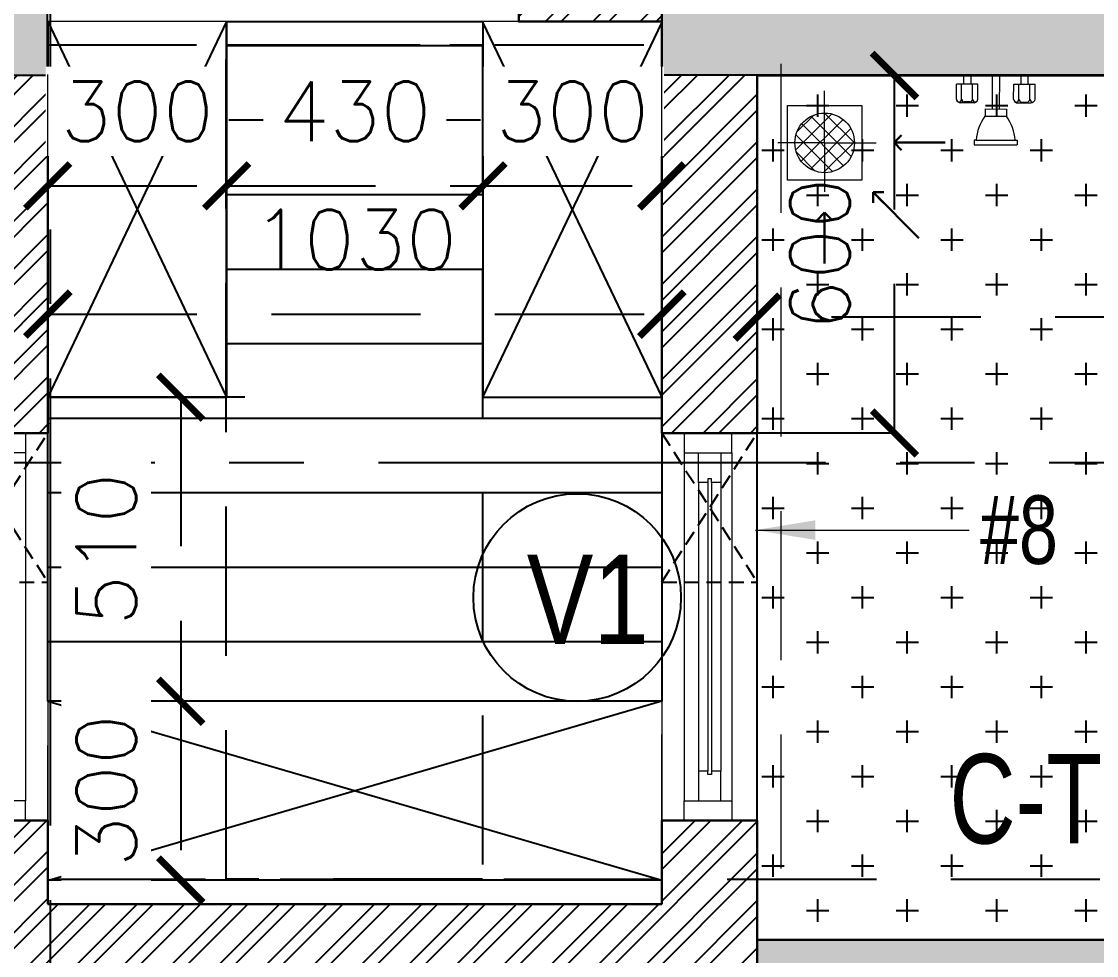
# Model space of a CAD drawing. Header units: millimetres. Extents: x 1167879 to 1231451, y -5731814 to -5645217.
# Drawn here: x 1199208 to 1201011, y -5723401 to -5721835 of the extents above; entities that cross this region are included whole.
import ezdxf
from ezdxf.enums import TextEntityAlignment as Align

# ---------------------------------------------------------------- set-up
doc = ezdxf.new("R2010")
doc.units = ezdxf.units.MM
doc.header["$LTSCALE"] = 1000
doc.header["$MEASUREMENT"] = 0
for name, pattern in [('2BHK-A - FRONT$0$AUDIT_D_120904163729-0', [0]), ('2BHK-A - FRONT$0$HIDDEN', [0.375, 0.25, -0.125]), ('AUDIT_D_120904163729-0', [0]), ('T8(T9 IS SIMILAR) - DIMENSION & TEXTING$0$HIDDEN', [0.375, 0.25, -0.125]), ('T8(T9 IS SIMILAR)$0$$0$HIDDEN', [0.375, 0.25, -0.125]), ('T8(T9 IS SIMILAR)$0$HIDDEN', [0.375, 0.25, -0.125]), ('T8_REFUGE COLUMNS$0$CENTER2', [1.125, 0.75, -0.125, 0.125, -0.125])]:
    doc.linetypes.add(name, pattern=pattern)
doc.layers.get('0').update_dxf_attribs({"linetype": 'AUDIT_D_120904163729-0'})
for name, color, linetype, lineweight in [('2BHK-A - FRONT$0$$0$a-TOI-fixtures', 251, 'Continuous', 0), ('2BHK-A - FRONT$0$$0$A-WALL- 160', 6, 'Continuous', 30), ('2BHK-A - FRONT$0$$0$Ele', 8, 'Continuous', 15), ('2BHK-A - FRONT$0$a-TOI-fixtures', 251, 'Continuous', 0), ('2BHK-A - FRONT$0$A-WALL- 160', 6, 'Continuous', 30), ('2BHK-A - FRONT$0$Ventilator', 5, 'Continuous', 0), ('T8(T9 IS SIMILAR) - DIMENSION & TEXTING$0$a-Text', 4, 'Continuous', 0), ('T8(T9 IS SIMILAR) - DIMENSION & TEXTING$0$R0-18-10-2014-T1-1st Podium Floor Plan$0$Text', 2, 'Continuous', 0), ('T8(T9 IS SIMILAR)$0$D&W', 8, 'Continuous', 25), ('T8(T9 IS SIMILAR)$0$SCPL BEAM', 191, 'T8(T9 IS SIMILAR)$0$$0$HIDDEN', 13)]:
    doc.layers.add(name, color=color, linetype=linetype, lineweight=lineweight)
for name, color, linetype in [('2BHK-A - FRONT$0$A-HATCH -160', 251, '2BHK-A - FRONT$0$AUDIT_D_120904163729-0'), ('2BHK-A - FRONT$0$A-TOI SUNK 50MM', 8, 'Continuous'), ('2BHK-A - FRONT$0$CUT-OUT', 49, 'Continuous'), ('2BHK-A - FRONT$0$ELE 1', 1, 'Continuous'), ('T8(T9 IS SIMILAR) - DIMENSION & TEXTING$0$A-DIMENSIONS', 2, 'T8(T9 IS SIMILAR) - DIMENSION & TEXTING$0$HIDDEN'), ('T8(T9 IS SIMILAR) - DIMENSION & TEXTING$0$a-window-no', 125, 'Continuous'), ('T8(T9 IS SIMILAR)$0$$6$a-beam 2', 50, 'Continuous'), ('T8(T9 IS SIMILAR)$0$S-BEAM', 20, 'T8(T9 IS SIMILAR)$0$$0$HIDDEN'), ('T8_REFUGE COLUMNS$0$A-CENTERLINE', 193, 'T8_REFUGE COLUMNS$0$CENTER2'), ('T8_REFUGE COLUMNS$0$A-RCC COLS', 3, 'Continuous'), ('T8_TYPICAL COLUMNS$0$A-RCC COLS', 3, 'Continuous')]:
    doc.layers.add(name, color=color, linetype=linetype)
doc.layers.add('T8_REFUGE COLUMNS$0$COL-HATCH', color=7, linetype='Continuous', lineweight=25, true_color=0xa3a3a3)
doc.layers.add('T8_TYPICAL COLUMNS$0$$0$COL-HATCH', color=7, linetype='Continuous', lineweight=25, true_color=0xa3a3a3)
doc.styles.add('2BHK-A - FRONT$0$Romans 1', font='romans.shx', dxfattribs={"height": 100})
doc.styles.add('T8(T9 IS SIMILAR) - DIMENSION & TEXTING$0$ARIAL ARROW', font='swisscl.ttf')
doc.styles.add('T8(T9 IS SIMILAR) - DIMENSION & TEXTING$0$LODHA STANDERD', font='sanss___.ttf')
doc.styles.add('T8(T9 IS SIMILAR) - DIMENSION & TEXTING$0$Romans 1', font='romans.shx', dxfattribs={"height": 100})
doc.styles.add('T8(T9 IS SIMILAR) - DIMENSION & TEXTING$0$Tahoma', font='tahoma.ttf')
doc.dimstyles.new('2BHK-A - FRONT$0$ALPINE S', dxfattribs={"dimscale": 0, "dimtxt": 100, "dimasz": 75, "dimexe": 0, "dimexo": 0, "dimgap": 75, "dimtad": 1, "dimdec": 0, "dimzin": 0, "dimdsep": 46, "dimtxsty": '2BHK-A - FRONT$0$Romans 1', "dimblk": '2BHK-A - FRONT$0$_ArchTick', "dimcen": 0.09, "dimclrd": 256, "dimclre": 256, "dimclrt": 7, "dimadec": 0, "dimazin": 0, "dimtfac": 1, "dimtdec": 0, "dimtofl": 0, "dimtmove": 1, "dimatfit": 0, "dimldrblk": '2BHK-A - FRONT$0$_Open90', "dimfxl": 1, "dimtolj": 1, "dimtzin": 0, "dimarcsym": 0})
doc.dimstyles.new('T8(T9 IS SIMILAR) - DIMENSION & TEXTING$0$ALPINE S', dxfattribs={"dimscale": 0, "dimtxt": 100, "dimasz": 75, "dimexe": 0, "dimexo": 0, "dimgap": 75, "dimtad": 1, "dimdec": 0, "dimzin": 0, "dimdsep": 46, "dimtxsty": 'T8(T9 IS SIMILAR) - DIMENSION & TEXTING$0$Romans 1', "dimblk": 'T8(T9 IS SIMILAR) - DIMENSION & TEXTING$0$_ArchTick', "dimcen": 0.09, "dimclrd": 256, "dimclre": 256, "dimclrt": 7, "dimadec": 0, "dimazin": 0, "dimtfac": 1, "dimtdec": 0, "dimtofl": 0, "dimtmove": 1, "dimatfit": 0, "dimldrblk": 'T8(T9 IS SIMILAR) - DIMENSION & TEXTING$0$_Open90', "dimfxl": 1, "dimtolj": 1, "dimtzin": 0, "dimarcsym": 0})
doc.dimstyles.new('T8(T9 IS SIMILAR) - DIMENSION & TEXTING$0$SAMATA STD', dxfattribs={"dimtxt": 100, "dimasz": 50, "dimexe": 50, "dimexo": 50, "dimgap": 10, "dimtad": 0, "dimdec": 0, "dimrnd": 5, "dimzin": 0, "dimdsep": 46, "dimtxsty": 'T8(T9 IS SIMILAR) - DIMENSION & TEXTING$0$Tahoma', "dimblk": 'T8(T9 IS SIMILAR) - DIMENSION & TEXTING$0$_Origin2', "dimcen": -50, "dimdle": 50, "dimclrd": 7, "dimclre": 7, "dimclrt": 7, "dimadec": 0, "dimazin": 0, "dimtfac": 1, "dimtdec": 0, "dimtmove": 1, "dimatfit": 3, "dimfxl": 150, "dimtfill": 1, "dimtolj": 1, "dimtzin": 0, "dimlwd": -1, "dimlwe": -1, "dimarcsym": 0})

# ---------------------------------------------------------------- blocks, each defined once
blk = doc.blocks.new('T8(T9 IS SIMILAR) - DIMENSION & TEXTING$0$WINDOW TAG')
at = {"layer": 'T8(T9 IS SIMILAR) - DIMENSION & TEXTING$0$a-window-no'}
blk.add_circle((0, 0), 174.1, dxfattribs=at)
at = {"layer": 'T8(T9 IS SIMILAR) - DIMENSION & TEXTING$0$a-window-no', "style": 'T8(T9 IS SIMILAR) - DIMENSION & TEXTING$0$LODHA STANDERD'}
blk.add_attdef('WINDOW', text='', height=150, dxfattribs=at).set_placement((11.3, 2.8), align=Align.MIDDLE_CENTER)
blk = doc.blocks.new('T8(T9 IS SIMILAR) - DIMENSION & TEXTING$0$_ArchTick')
at = {"color": 0, "linetype": 'ByBlock', "const_width": 0.15}
blk.add_lwpolyline([(-0.5, -0.5), (0.5, 0.5)], dxfattribs=at)
blk = doc.blocks.new('*D542')
at = {"layer": 'T8(T9 IS SIMILAR) - DIMENSION & TEXTING$0$A-DIMENSIONS', "linetype": 'T8(T9 IS SIMILAR) - DIMENSION & TEXTING$0$HIDDEN', "lineweight": -2, "transparency": 16777216}
for p, q in [((1199252.4, -5722195.7), (1199252.4, -5722325.6)), ((1200282.2, -5722195.7), (1200282.2, -5722325.6))]:
    blk.add_line(p, q, dxfattribs=at)
at = {"layer": 'T8(T9 IS SIMILAR) - DIMENSION & TEXTING$0$A-DIMENSIONS', "lineweight": -2, "transparency": 16777216}
blk.add_line((1199252.4, -5722325.6), (1200282.2, -5722325.6), dxfattribs=at)
at = {"layer": 'T8(T9 IS SIMILAR) - DIMENSION & TEXTING$0$A-DIMENSIONS', "linetype": 'ByBlock', "lineweight": -2, "transparency": 16777216, "xscale": 75, "yscale": 75, "zscale": 75, "rotation": 180}
blk.add_blockref('T8(T9 IS SIMILAR) - DIMENSION & TEXTING$0$_ArchTick', (1199252.4, -5722325.6), dxfattribs=at)
at = {"layer": 'T8(T9 IS SIMILAR) - DIMENSION & TEXTING$0$A-DIMENSIONS', "linetype": 'ByBlock', "lineweight": -2, "transparency": 16777216, "xscale": 75, "yscale": 75, "zscale": 75}
blk.add_blockref('T8(T9 IS SIMILAR) - DIMENSION & TEXTING$0$_ArchTick', (1200282.2, -5722325.6), dxfattribs=at)
at = {"layer": 'T8(T9 IS SIMILAR) - DIMENSION & TEXTING$0$A-DIMENSIONS', "color": 7, "linetype": 'ByBlock', "transparency": 16777216, "insert": (1199767.3, -5722200.6), "char_height": 100, "attachment_point": 5, "style": 'T8(T9 IS SIMILAR) - DIMENSION & TEXTING$0$Romans 1'}
blk.add_mtext('\\A1;1030', dxfattribs=at)
blk = doc.blocks.new('T8(T9 IS SIMILAR) - DIMENSION & TEXTING$0$_Open90')
at = {"color": 0, "linetype": 'ByBlock', "lineweight": -2}
for p, q in [((-0.5, 0.5), (0, 0)), ((0, 0), (-1, 0)), ((0, 0), (-0.5, -0.5))]:
    blk.add_line(p, q, dxfattribs=at)
blk = doc.blocks.new('*D437')
at = {"layer": 'T8(T9 IS SIMILAR) - DIMENSION & TEXTING$0$A-DIMENSIONS', "linetype": 'T8(T9 IS SIMILAR) - DIMENSION & TEXTING$0$HIDDEN', "lineweight": -2, "transparency": 16777216}
for p, q in [((1200442.3, -5721924.4), (1200442.3, -5722330.4)), ((1202692, -5721924.4), (1202692, -5722330.4))]:
    blk.add_line(p, q, dxfattribs=at)
at = {"layer": 'T8(T9 IS SIMILAR) - DIMENSION & TEXTING$0$A-DIMENSIONS', "lineweight": -2, "transparency": 16777216}
blk.add_line((1202692, -5722330.4), (1200442.3, -5722330.4), dxfattribs=at)
at = {"layer": 'T8(T9 IS SIMILAR) - DIMENSION & TEXTING$0$A-DIMENSIONS', "linetype": 'ByBlock', "lineweight": -2, "transparency": 16777216, "xscale": 75, "yscale": 75, "zscale": 75, "rotation": 180}
blk.add_blockref('T8(T9 IS SIMILAR) - DIMENSION & TEXTING$0$_ArchTick', (1200442.3, -5722330.4), dxfattribs=at)
at = {"layer": 'T8(T9 IS SIMILAR) - DIMENSION & TEXTING$0$A-DIMENSIONS', "linetype": 'ByBlock', "lineweight": -2, "transparency": 16777216, "xscale": 75, "yscale": 75, "zscale": 75}
blk.add_blockref('T8(T9 IS SIMILAR) - DIMENSION & TEXTING$0$_ArchTick', (1202692, -5722330.4), dxfattribs=at)
at = {"layer": 'T8(T9 IS SIMILAR) - DIMENSION & TEXTING$0$A-DIMENSIONS', "color": 7, "linetype": 'ByBlock', "transparency": 16777216, "insert": (1201567.1, -5722205.4), "char_height": 100, "attachment_point": 5, "style": 'T8(T9 IS SIMILAR) - DIMENSION & TEXTING$0$Romans 1'}
blk.add_mtext('\\A1;2250', dxfattribs=at)
blk = doc.blocks.new('*D228')
at = {"layer": 'T8(T9 IS SIMILAR) - DIMENSION & TEXTING$0$A-DIMENSIONS', "linetype": 'T8(T9 IS SIMILAR) - DIMENSION & TEXTING$0$HIDDEN', "lineweight": -2, "transparency": 16777216}
for p, q in [((1199583.1, -5722974.9), (1199475.4, -5722974.9)), ((1199583.1, -5723274.9), (1199475.4, -5723274.9))]:
    blk.add_line(p, q, dxfattribs=at)
at = {"layer": 'T8(T9 IS SIMILAR) - DIMENSION & TEXTING$0$A-DIMENSIONS', "lineweight": -2, "transparency": 16777216}
blk.add_line((1199475.4, -5722974.9), (1199475.4, -5723274.9), dxfattribs=at)
at = {"layer": 'T8(T9 IS SIMILAR) - DIMENSION & TEXTING$0$A-DIMENSIONS', "color": 7, "linetype": 'ByBlock', "transparency": 16777216, "insert": (1199350.4, -5723124.9), "char_height": 100, "attachment_point": 5, "rotation": 90, "style": 'T8(T9 IS SIMILAR) - DIMENSION & TEXTING$0$Romans 1', "bg_fill": 3, "box_fill_scale": 1.25, "bg_fill_color": 256, "bg_fill_true_color": 13158600, "bg_fill_transparency": 0}
blk.add_mtext('\\A1;300', dxfattribs=at)
at = {"layer": 'T8(T9 IS SIMILAR) - DIMENSION & TEXTING$0$A-DIMENSIONS', "linetype": 'ByBlock', "lineweight": -2, "transparency": 16777216, "xscale": 75, "yscale": 75, "zscale": 75}
for p, rotation in [((1199475.4, -5722974.9), 90), ((1199475.4, -5723274.9), 270)]:
    blk.add_blockref('T8(T9 IS SIMILAR) - DIMENSION & TEXTING$0$_ArchTick', p, dxfattribs=dict(at, rotation=rotation))
blk = doc.blocks.new('*D229')
at = {"layer": 'T8(T9 IS SIMILAR) - DIMENSION & TEXTING$0$A-DIMENSIONS', "linetype": 'T8(T9 IS SIMILAR) - DIMENSION & TEXTING$0$HIDDEN', "lineweight": -2, "transparency": 16777216}
for p, q in [((1199252.3, -5721834.8), (1199252.3, -5722110.4)), ((1199552.3, -5721834.8), (1199552.3, -5722110.4))]:
    blk.add_line(p, q, dxfattribs=at)
at = {"layer": 'T8(T9 IS SIMILAR) - DIMENSION & TEXTING$0$A-DIMENSIONS', "lineweight": -2, "transparency": 16777216}
blk.add_line((1199252.3, -5722110.4), (1199552.3, -5722110.4), dxfattribs=at)
at = {"layer": 'T8(T9 IS SIMILAR) - DIMENSION & TEXTING$0$A-DIMENSIONS', "color": 7, "linetype": 'ByBlock', "transparency": 16777216, "insert": (1199402.3, -5721985.4), "char_height": 100, "attachment_point": 5, "style": 'T8(T9 IS SIMILAR) - DIMENSION & TEXTING$0$Romans 1', "bg_fill": 3, "box_fill_scale": 1.25, "bg_fill_color": 256, "bg_fill_true_color": 13158600, "bg_fill_transparency": 0}
blk.add_mtext('\\A1;300', dxfattribs=at)
at = {"layer": 'T8(T9 IS SIMILAR) - DIMENSION & TEXTING$0$A-DIMENSIONS', "linetype": 'ByBlock', "lineweight": -2, "transparency": 16777216, "xscale": 75, "yscale": 75, "zscale": 75, "rotation": 180}
blk.add_blockref('T8(T9 IS SIMILAR) - DIMENSION & TEXTING$0$_ArchTick', (1199252.3, -5722110.4), dxfattribs=at)
at = {"layer": 'T8(T9 IS SIMILAR) - DIMENSION & TEXTING$0$A-DIMENSIONS', "linetype": 'ByBlock', "lineweight": -2, "transparency": 16777216, "xscale": 75, "yscale": 75, "zscale": 75}
blk.add_blockref('T8(T9 IS SIMILAR) - DIMENSION & TEXTING$0$_ArchTick', (1199552.3, -5722110.4), dxfattribs=at)
blk = doc.blocks.new('*D230')
at = {"layer": 'T8(T9 IS SIMILAR) - DIMENSION & TEXTING$0$A-DIMENSIONS', "linetype": 'T8(T9 IS SIMILAR) - DIMENSION & TEXTING$0$HIDDEN', "lineweight": -2, "transparency": 16777216}
for p, q in [((1199552.3, -5721834.8), (1199552.3, -5722110.4)), ((1199982.2, -5721836.9), (1199982.2, -5722110.4))]:
    blk.add_line(p, q, dxfattribs=at)
at = {"layer": 'T8(T9 IS SIMILAR) - DIMENSION & TEXTING$0$A-DIMENSIONS', "lineweight": -2, "transparency": 16777216}
blk.add_line((1199552.3, -5722110.4), (1199982.2, -5722110.4), dxfattribs=at)
at = {"layer": 'T8(T9 IS SIMILAR) - DIMENSION & TEXTING$0$A-DIMENSIONS', "linetype": 'ByBlock', "lineweight": -2, "transparency": 16777216, "xscale": 75, "yscale": 75, "zscale": 75, "rotation": 180}
blk.add_blockref('T8(T9 IS SIMILAR) - DIMENSION & TEXTING$0$_ArchTick', (1199552.3, -5722110.4), dxfattribs=at)
at = {"layer": 'T8(T9 IS SIMILAR) - DIMENSION & TEXTING$0$A-DIMENSIONS', "linetype": 'ByBlock', "lineweight": -2, "transparency": 16777216, "xscale": 75, "yscale": 75, "zscale": 75}
blk.add_blockref('T8(T9 IS SIMILAR) - DIMENSION & TEXTING$0$_ArchTick', (1199982.2, -5722110.4), dxfattribs=at)
at = {"layer": 'T8(T9 IS SIMILAR) - DIMENSION & TEXTING$0$A-DIMENSIONS', "color": 7, "linetype": 'ByBlock', "transparency": 16777216, "insert": (1199767.3, -5721985.4), "char_height": 100, "attachment_point": 5, "style": 'T8(T9 IS SIMILAR) - DIMENSION & TEXTING$0$Romans 1', "bg_fill": 3, "box_fill_scale": 1.25, "bg_fill_color": 256, "bg_fill_true_color": 13158600, "bg_fill_transparency": 0}
blk.add_mtext('\\A1;430', dxfattribs=at)
blk = doc.blocks.new('*D231')
at = {"layer": 'T8(T9 IS SIMILAR) - DIMENSION & TEXTING$0$A-DIMENSIONS', "linetype": 'T8(T9 IS SIMILAR) - DIMENSION & TEXTING$0$HIDDEN', "lineweight": -2, "transparency": 16777216}
for p, q in [((1199982.2, -5721836.9), (1199982.2, -5722110.4)), ((1200282.1, -5721836.9), (1200282.1, -5722110.4))]:
    blk.add_line(p, q, dxfattribs=at)
at = {"layer": 'T8(T9 IS SIMILAR) - DIMENSION & TEXTING$0$A-DIMENSIONS', "lineweight": -2, "transparency": 16777216}
blk.add_line((1199982.2, -5722110.4), (1200282.1, -5722110.4), dxfattribs=at)
at = {"layer": 'T8(T9 IS SIMILAR) - DIMENSION & TEXTING$0$A-DIMENSIONS', "color": 7, "linetype": 'ByBlock', "transparency": 16777216, "insert": (1200132.2, -5721985.4), "char_height": 100, "attachment_point": 5, "style": 'T8(T9 IS SIMILAR) - DIMENSION & TEXTING$0$Romans 1', "bg_fill": 3, "box_fill_scale": 1.25, "bg_fill_color": 256, "bg_fill_true_color": 13158600, "bg_fill_transparency": 0}
blk.add_mtext('\\A1;300', dxfattribs=at)
at = {"layer": 'T8(T9 IS SIMILAR) - DIMENSION & TEXTING$0$A-DIMENSIONS', "linetype": 'ByBlock', "lineweight": -2, "transparency": 16777216, "xscale": 75, "yscale": 75, "zscale": 75, "rotation": 180}
blk.add_blockref('T8(T9 IS SIMILAR) - DIMENSION & TEXTING$0$_ArchTick', (1199982.2, -5722110.4), dxfattribs=at)
at = {"layer": 'T8(T9 IS SIMILAR) - DIMENSION & TEXTING$0$A-DIMENSIONS', "linetype": 'ByBlock', "lineweight": -2, "transparency": 16777216, "xscale": 75, "yscale": 75, "zscale": 75}
blk.add_blockref('T8(T9 IS SIMILAR) - DIMENSION & TEXTING$0$_ArchTick', (1200282.1, -5722110.4), dxfattribs=at)
blk = doc.blocks.new('*D269')
at = {"layer": 'T8(T9 IS SIMILAR) - DIMENSION & TEXTING$0$A-DIMENSIONS', "linetype": 'T8(T9 IS SIMILAR) - DIMENSION & TEXTING$0$HIDDEN', "lineweight": -2, "transparency": 16777216}
for p, q in [((1199583.1, -5722464.9), (1199475.4, -5722464.9)), ((1199583.1, -5722974.9), (1199475.4, -5722974.9))]:
    blk.add_line(p, q, dxfattribs=at)
at = {"layer": 'T8(T9 IS SIMILAR) - DIMENSION & TEXTING$0$A-DIMENSIONS', "lineweight": -2, "transparency": 16777216}
blk.add_line((1199475.4, -5722464.9), (1199475.4, -5722974.9), dxfattribs=at)
at = {"layer": 'T8(T9 IS SIMILAR) - DIMENSION & TEXTING$0$A-DIMENSIONS', "linetype": 'ByBlock', "lineweight": -2, "transparency": 16777216, "xscale": 75, "yscale": 75, "zscale": 75}
for p, rotation in [((1199475.4, -5722464.9), 90), ((1199475.4, -5722974.9), 270)]:
    blk.add_blockref('T8(T9 IS SIMILAR) - DIMENSION & TEXTING$0$_ArchTick', p, dxfattribs=dict(at, rotation=rotation))
at = {"layer": 'T8(T9 IS SIMILAR) - DIMENSION & TEXTING$0$A-DIMENSIONS', "color": 7, "linetype": 'ByBlock', "transparency": 16777216, "insert": (1199350.4, -5722719.9), "char_height": 100, "attachment_point": 5, "rotation": 90, "style": 'T8(T9 IS SIMILAR) - DIMENSION & TEXTING$0$Romans 1', "bg_fill": 3, "box_fill_scale": 1.25, "bg_fill_color": 256, "bg_fill_true_color": 13158600, "bg_fill_transparency": 0}
blk.add_mtext('\\A1;510', dxfattribs=at)
blk = doc.blocks.new('T8(T9 IS SIMILAR) - DIMENSION & TEXTING$0$_Origin2')
at = {"color": 0, "linetype": 'ByBlock', "lineweight": -2}
blk.add_line((-0.5, 0), (-1, 0), dxfattribs=at)
for radius in [0.5, 0.25]:
    blk.add_circle((0, 0), radius, dxfattribs=at)
blk = doc.blocks.new('*D202')
at = {"layer": 'T8(T9 IS SIMILAR) - DIMENSION & TEXTING$0$A-DIMENSIONS', "linetype": 'T8(T9 IS SIMILAR) - DIMENSION & TEXTING$0$HIDDEN', "lineweight": -2, "transparency": 16777216}
for p, q in [((1200442.3, -5721925.4), (1200672.4, -5721925.4)), ((1200442.2, -5722524.9), (1200672.4, -5722524.9))]:
    blk.add_line(p, q, dxfattribs=at)
at = {"layer": 'T8(T9 IS SIMILAR) - DIMENSION & TEXTING$0$A-DIMENSIONS', "lineweight": -2, "transparency": 16777216}
blk.add_line((1200672.4, -5722524.9), (1200672.4, -5721925.4), dxfattribs=at)
at = {"layer": 'T8(T9 IS SIMILAR) - DIMENSION & TEXTING$0$A-DIMENSIONS', "linetype": 'ByBlock', "lineweight": -2, "transparency": 16777216, "xscale": 75, "yscale": 75, "zscale": 75}
for p, rotation in [((1200672.4, -5721925.4), 90), ((1200672.4, -5722524.9), 270)]:
    blk.add_blockref('T8(T9 IS SIMILAR) - DIMENSION & TEXTING$0$_ArchTick', p, dxfattribs=dict(at, rotation=rotation))
at = {"layer": 'T8(T9 IS SIMILAR) - DIMENSION & TEXTING$0$A-DIMENSIONS', "color": 7, "linetype": 'ByBlock', "transparency": 16777216, "insert": (1200547.4, -5722225.2), "char_height": 100, "attachment_point": 5, "rotation": 90, "style": 'T8(T9 IS SIMILAR) - DIMENSION & TEXTING$0$Romans 1'}
blk.add_mtext('\\A1;600', dxfattribs=at)
blk = doc.blocks.new('T8_REFUGE COLUMNS')
at = {"layer": 'T8_REFUGE COLUMNS$0$COL-HATCH', "linetype": 'ByBlock'}
h = blk.add_hatch(color=256, dxfattribs=at)
h.dxf.hatch_style = 1
h.paths.add_polyline_path([(1196642.1, -5721924.9), (1199252.1, -5721924.9), (1199252.1, -5721674.9), (1196642.1, -5721674.9)])
h = blk.add_hatch(color=256, dxfattribs=at)
h.dxf.hatch_style = 1
h.paths.add_polyline_path([(1200282.1, -5721674.9), (1201792.1, -5721674.9), (1201792.1, -5721924.9), (1200282.1, -5721924.9)])
at = {"layer": 'T8_REFUGE COLUMNS$0$A-CENTERLINE'}
for p, q in [((1199257.1, -5728808.5), (1199257.1, -5698299.6)), ((1217431.8, -5722574.9), (1182156.9, -5722574.9))]:
    blk.add_line(p, q, dxfattribs=at)
at = {"layer": 'T8_REFUGE COLUMNS$0$A-RCC COLS', "linetype": 'ByBlock'}
for points in [[(1196642.1, -5721924.9), (1199252.1, -5721924.9), (1199252.1, -5721674.9), (1196642.1, -5721674.9)], [(1200282.1, -5721674.9), (1201792.1, -5721674.9), (1201792.1, -5721924.9), (1200282.1, -5721924.9)]]:
    blk.add_lwpolyline(points, close=True, dxfattribs=at)
blk = doc.blocks.new('T8_TYPICAL COLUMNS')
at = {"layer": 'T8_TYPICAL COLUMNS$0$$0$COL-HATCH', "linetype": 'ByBlock'}
h = blk.add_hatch(color=256, dxfattribs=at)
h.dxf.hatch_style = 1
h.paths.add_polyline_path([(1200282.2, -5721924), (1202692.3, -5721924), (1202692.3, -5721674), (1200282.2, -5721674)])
h.paths.add_polyline_path([(1209852.3, -5721674), (1212262.3, -5721674), (1212262.3, -5721924), (1209852.3, -5721924)])
at = {"layer": 'T8_TYPICAL COLUMNS$0$A-RCC COLS', "linetype": 'ByBlock'}
blk.add_lwpolyline([(1200282.2, -5721924), (1202692.3, -5721924), (1202692.3, -5721674), (1200282.2, -5721674)], close=True, dxfattribs=at)
blk.add_blockref('T8_REFUGE COLUMNS', (0, 0), dxfattribs=at)
blk = doc.blocks.new('2BHK-A - FRONT$0$$0$SH-flat-2')
at = {"layer": '2BHK-A - FRONT$0$$0$a-TOI-fixtures'}
for p, q in [((14.6, 30), (14.7, 66)), ((39.8, 57.2), (14.6, 57.2)), ((39.9, 65.9), (14.7, 66)), ((45.9, 36.2), (45.9, 59)), ((0.1, 54), (14.6, 54)), ((0.1, 42), (14.6, 42)), ((39.7, 38.7), (14.5, 38.7)), ((44.6, 43), (44.6, 52.2)), ((39.8, 29.9), (14.6, 30)), ((43.4, 31.6), (44.7, 33.1)), ((108.4, -32.8), (108.5, 32.4)), ((108.5, 35.8), (116.3, 35.8)), ((108.5, 32.4), (108.5, 35.8)), ((116.2, -36.2), (116.3, 35.8)), ((0, -6), (0, 6)), ((0, 6), (56.3, 5.9)), ((56.2, -18.1), (56.3, 17.9)), ((56.3, 17.9), (68.3, 17.9)), ((68.2, -18.1), (68.3, 17.9)), ((0, -6), (56.3, -6.1)), ((14.5, -30), (14.4, -66)), ((39.7, -30.1), (14.5, -30)), ((43.3, -31.7), (44.6, -33.3)), ((56.2, -18.1), (68.2, -18.1)), ((108.4, -32.8), (108.4, -36.2)), ((-0.1, -42), (14.4, -42)), ((-0.1, -54), (14.4, -54)), ((39.6, -38.8), (14.4, -38.8)), ((44.4, -43.2), (44.4, -52.4)), ((45.7, -36.4), (45.7, -59.2)), ((108.4, -36.2), (116.2, -36.2)), ((39.5, -57.3), (14.3, -57.3)), ((39.6, -66.1), (14.4, -66))]:
    blk.add_line(p, q, dxfattribs=at)
for centre, radius, start, end in [((39.8, 62), 4.8, 269.8776, 359.8776), ((39.8, 52.2), 4.8, 359.8776, 89.8776), ((39.9, 61.1), 4.8, 359.8776, 89.8776), ((41.1, 59), 4.8, 359.8776, 46.4449), ((39.8, 43.5), 4.8, 269.8776, 359.8776), ((39.7, 33.9), 4.8, 359.8776, 89.8776), ((41.1, 36.2), 4.8, 319.2258, 359.8776), ((39.8, 34.7), 4.8, 269.8776, 359.8776), ((114.8, -47.9), 80.5, 94.4595, 125.2375), ((39.6, -34), 4.8, 269.8776, 359.8776), ((39.7, -34.9), 4.8, 359.8776, 89.8776), ((40.9, -36.4), 4.8, 359.8776, 40.5294), ((115, 47.4), 80.5, 234.5177, 265.2957), ((39.5, -52.4), 4.8, 269.8776, 359.8776), ((39.6, -43.6), 4.8, 359.8776, 89.8776), ((39.5, -62.1), 4.8, 359.8776, 89.8776), ((39.6, -61.3), 4.8, 269.8776, 359.8776), ((40.9, -59.2), 4.8, 313.3103, 359.8776)]:
    blk.add_arc(centre, radius, start, end, dxfattribs=at)
blk = doc.blocks.new('2BHK-A - FRONT$0$V1')
at = {"layer": '2BHK-A - FRONT$0$Ventilator'}
for p, q in [((1139453.9, -5700057.1), (1140103.9, -5700057.1)), ((1139453.9, -5700217.1), (1140103.9, -5700217.1))]:
    blk.add_line(p, q, dxfattribs=at)
at = {"layer": '2BHK-A - FRONT$0$Ventilator', "color": 8}
for p, q in [((1139486.9, -5700094.6), (1140070.9, -5700094.6)), ((1139536.9, -5700118.3), (1140020.9, -5700118.3)), ((1139536.9, -5700155.8), (1140020.9, -5700155.8)), ((1139486.9, -5700174.6), (1140070.9, -5700174.6))]:
    blk.add_line(p, q, dxfattribs=at)
at = {"layer": '2BHK-A - FRONT$0$Ventilator', "color": 5}
for p, q in [((1139536.9, -5700134.1), (1140020.9, -5700134.1)), ((1139536.9, -5700140.1), (1140020.9, -5700140.1))]:
    blk.add_line(p, q, dxfattribs=at)
at = {"layer": '2BHK-A - FRONT$0$Ventilator', "color": 4}
for points in [[(1139453.9, -5700094.6), (1139486.9, -5700094.6), (1139486.9, -5700174.6), (1139453.9, -5700174.6)], [(1140103.9, -5700094.6), (1140070.9, -5700094.6), (1140070.9, -5700174.6), (1140103.9, -5700174.6)], [(1139536.9, -5700134.1), (1139536.9, -5700118.3), (1139486.9, -5700118.3), (1139486.9, -5700155.8), (1139536.9, -5700155.8), (1139536.9, -5700140.1), (1139530.9, -5700140.1), (1139530.9, -5700134.1)], [(1140020.9, -5700134.1), (1140020.9, -5700118.3), (1140070.9, -5700118.3), (1140070.9, -5700155.8), (1140020.9, -5700155.8), (1140020.9, -5700140.1), (1140026.9, -5700140.1), (1140026.9, -5700134.1)]]:
    blk.add_lwpolyline(points, close=True, dxfattribs=at)
blk = doc.blocks.new('2BHK-A - FRONT$0$_ArchTick')
at = {"color": 0, "linetype": 'ByBlock', "const_width": 0.15}
blk.add_lwpolyline([(-0.5, -0.5), (0.5, 0.5)], dxfattribs=at)
blk = doc.blocks.new('2BHK-A - FRONT$0$_Open90')
at = {"color": 0, "linetype": 'ByBlock', "lineweight": -2}
for p, q in [((0, 0), (-1, 0)), ((-0.5, 0.5), (0, 0)), ((0, 0), (-0.5, -0.5))]:
    blk.add_line(p, q, dxfattribs=at)
blk = doc.blocks.new('T8(T9 IS SIMILAR) - DIMENSION & TEXTING')
at = {"layer": 'T8(T9 IS SIMILAR) - DIMENSION & TEXTING$0$a-window-no'}
ref = blk.add_blockref('T8(T9 IS SIMILAR) - DIMENSION & TEXTING$0$WINDOW TAG', (1200140.2, -5722801, 0), dxfattribs=dict(at, rotation=180))
ref.add_attrib('WINDOW', 'V1', dxfattribs={"height": 150, "style": 'T8(T9 IS SIMILAR) - DIMENSION & TEXTING$0$LODHA STANDERD', "width": 0.8}).set_placement((1200158.1, -5722803.8, 0), align=Align.MIDDLE_CENTER)
at = {"layer": 'T8(T9 IS SIMILAR) - DIMENSION & TEXTING$0$a-Text', "style": 'T8(T9 IS SIMILAR) - DIMENSION & TEXTING$0$ARIAL ARROW'}
blk.add_text('C-TOI.', height=150, dxfattribs=at).set_placement((1200764.6, -5723213.4))
at = {"layer": 'T8(T9 IS SIMILAR) - DIMENSION & TEXTING$0$R0-18-10-2014-T1-1st Podium Floor Plan$0$Text', "linetype": 'ByBlock', "style": 'T8(T9 IS SIMILAR) - DIMENSION & TEXTING$0$ARIAL ARROW'}
blk.add_text('#8', height=114.75, dxfattribs=at).set_placement((1200815.7, -5722744.5, 0))
at = {"layer": 'T8(T9 IS SIMILAR) - DIMENSION & TEXTING$0$A-DIMENSIONS', "linetype": 'ByBlock'}
for base, p1, p2, angle, override, picture, middle in [((1200672.3986, -5721925.3815), (1200442.2395, -5722524.9315), (1200442.2689, -5721925.3815), 90, {"dimscale": 1, "dimfxl": 5, "dimarcsym": 1}, '*D202', (1200547.3986, -5722225.1565)), ((1200442.3, -5722330.4), (1202692, -5721924.4), (1200442.3, -5721924.4), 180, {"dimscale": 1, "dimfxl": 5, "dimarcsym": 1}, '*D437', (1201567.1, -5722205.4)), ((1199475.4, -5722974.9), (1199583.1, -5722464.9), (1199583.1, -5722974.9), 90, {"dimscale": 1, "dimfxl": 5, "dimtfill": 1, "dimarcsym": 1}, '*D269', (1199350.4, -5722719.9))]:
    dim = blk.add_linear_dim(base=base, p1=p1, p2=p2, angle=angle, dimstyle='T8(T9 IS SIMILAR) - DIMENSION & TEXTING$0$ALPINE S', override=override, dxfattribs=at)
    dim.commit()
    dim.dimension.update_dxf_attribs({"geometry": picture, "text_midpoint": middle})
dim = blk.add_linear_dim(base=(1200282.2, -5722325.6), p1=(1199252.4, -5722195.7), p2=(1200282.2, -5722195.7), dimstyle='T8(T9 IS SIMILAR) - DIMENSION & TEXTING$0$ALPINE S', override={"dimscale": 1, "dimfxl": 5, "dimarcsym": 1}, dxfattribs=at)
dim.commit()
dim.dimension.update_dxf_attribs({"geometry": '*D542', "text_midpoint": (1199767.3, -5722200.6)})
at = {"layer": 'T8(T9 IS SIMILAR) - DIMENSION & TEXTING$0$R0-18-10-2014-T1-1st Podium Floor Plan$0$Text'}
blk.add_leader([(1200439.5, -5722687.8), (1200689.2, -5722687.9), (1200797.8, -5722687.8)], dimstyle='T8(T9 IS SIMILAR) - DIMENSION & TEXTING$0$SAMATA STD', override={"dimscale": 1, "dimasz": 100, "dimclrd": 2, "dimfxlon": 1, "dimarcsym": 1}, dxfattribs=at)
at = {"layer": 'T8(T9 IS SIMILAR) - DIMENSION & TEXTING$0$A-DIMENSIONS', "linetype": 'ByBlock'}
dim = blk.add_linear_dim(base=(1199552.3, -5722110.4), p1=(1199252.3, -5721834.8), p2=(1199552.3, -5721834.8), dimstyle='T8(T9 IS SIMILAR) - DIMENSION & TEXTING$0$ALPINE S', override={"dimscale": 1, "dimfxl": 5, "dimtfill": 1, "dimarcsym": 1}, dxfattribs=at)
dim.commit()
dim.dimension.update_dxf_attribs({"geometry": '*D229', "text_midpoint": (1199402.3, -5722110.4), "dimtype": 128})
dim = blk.add_linear_dim(base=(1199475.4, -5723274.9), p1=(1199583.1, -5722974.9), p2=(1199583.1, -5723274.9), angle=90, dimstyle='T8(T9 IS SIMILAR) - DIMENSION & TEXTING$0$ALPINE S', override={"dimscale": 1, "dimfxl": 5, "dimtfill": 1, "dimarcsym": 1}, dxfattribs=at)
dim.commit()
dim.dimension.update_dxf_attribs({"geometry": '*D228', "text_midpoint": (1199475.4, -5723124.9), "dimtype": 128})
dim = blk.add_linear_dim(base=(1199982.2, -5722110.4), p1=(1199552.3, -5721834.8), p2=(1199982.2, -5721836.9), dimstyle='T8(T9 IS SIMILAR) - DIMENSION & TEXTING$0$ALPINE S', override={"dimscale": 1, "dimfxl": 5, "dimtfill": 1, "dimarcsym": 1}, dxfattribs=at)
dim.commit()
dim.dimension.update_dxf_attribs({"geometry": '*D230', "text_midpoint": (1199767.3, -5721985.4)})
dim = blk.add_linear_dim(base=(1200282.1, -5722110.4), p1=(1199982.2, -5721836.9), p2=(1200282.1, -5721836.9), dimstyle='T8(T9 IS SIMILAR) - DIMENSION & TEXTING$0$ALPINE S', override={"dimscale": 1, "dimfxl": 5, "dimtfill": 1, "dimarcsym": 1}, dxfattribs=at)
dim.commit()
dim.dimension.update_dxf_attribs({"geometry": '*D231', "text_midpoint": (1200132.2, -5722110.4), "dimtype": 128})
blk = doc.blocks.new('2BHK-A - FRONT$0$A$C1DA736AB')
at = {"layer": '2BHK-A - FRONT$0$a-TOI-fixtures', "linetype": 'ByBlock'}
for points in [[(117, 0.4, 0), (202.3, 0.4, 0)], [(81.7, -82.8, 0), (158.2, -159.9, 0)], [(0.4, -117, 0), (0.4, -202.3, 0)]]:
    blk.add_leader(points, dimstyle='2BHK-A - FRONT$0$ALPINE S', override={"dimscale": 1, "dimasz": 25, "dimtad": 0, "dimfxl": 5, "dimtfill": 1, "dimarcsym": 1}, dxfattribs=at)
blk = doc.blocks.new('2BHK-A - FRONT$0$$0$Type-A-First Floor Plan-bottom-up$0$FLOOR TRAP-flat-6')
at = {"layer": '2BHK-A - FRONT$0$$0$a-TOI-fixtures'}
h = blk.add_hatch(dxfattribs=at)
h.set_pattern_fill('ACET-2D-_USER', color=256, scale=20, angle=45, style=0, double=1, pattern_type=0)
h.set_pattern_definition([(45, (-789896.981, 5385770.066), (-14.142135624, 14.142135624), []), (135, (-789896.981, 5385770.066), (-14.142135624, -14.142135624), [])])
edge = h.paths.add_edge_path()
edge.add_arc((150, 150), 50, 0, 360)
for q in [(150, 228.6), (67.6, 150), (237.4, 150), (150, 63.6)]:
    blk.add_line((150, 150), q, dxfattribs=at)
blk.add_lwpolyline([(87.5, 212.5), (212.5, 212.5), (212.5, 87.5), (87.5, 87.5)], close=True, dxfattribs=at)
blk.add_circle((150, 150), 50, dxfattribs=at)
at = {"layer": '2BHK-A - FRONT$0$A-WALL- 160', "linetype": 'ByBlock', "rotation": 270}
blk.add_blockref('2BHK-A - FRONT$0$A$C1DA736AB', (150, 150.4), dxfattribs=at)
blk = doc.blocks.new('2BHK-A - FRONT')
at = {"layer": '2BHK-A - FRONT$0$A-HATCH -160', "linetype": 'ByBlock'}
h = blk.add_hatch(dxfattribs=at)
h.set_pattern_fill('ZIGZAG', color=256, scale=250)
h.set_pattern_definition([(0, (0, 0), (31.25, 31.25), [31.25, -31.25]), (90, (31.25, 0), (-31.25, 31.25), [31.25, -31.25])])
h.paths.add_polyline_path([(1142149.5, -5723474.6), (1143849.6, -5723474.6), (1143849.6, -5723374.6), (1142149.5, -5723374.6)])
h.paths.add_polyline_path([(1144889.5, -5724474.6), (1144889.5, -5724574.6), (1147099.5, -5724574.6), (1147099.5, -5724474.6), (1145949.5, -5724474.2), (1145949.5, -5724374.2), (1145849.5, -5724374.2), (1145849.5, -5724474.6)])
h.paths.add_polyline_path([(1145949.5, -5723374.2), (1146849.2, -5723374.2), (1146849.2, -5723474.2), (1145949.5, -5723474.2)])
h.paths.add_polyline_path([(1147599.2, -5723474.2), (1148199.2, -5723474.2), (1148199.2, -5723374.2), (1147599.2, -5723374.2)])
h.paths.add_polyline_path([(1150399.5, -5721024.5), (1150499.5, -5721024.5), (1150499.5, -5721774.2), (1150399.5, -5721774.2)])
h.paths.add_polyline_path([(1150399.5, -5720124.5), (1150499.5, -5720124.5), (1150499.5, -5719224.6), (1150399.5, -5719224.6)])
h.paths.add_polyline_path([(1145549.4, -5721674.6), (1145649.4, -5721674.6), (1145649.4, -5721174.6), (1145649.4, -5721174.6), (1145649.4, -5721073.7), (1145549.4, -5721073.9)])
h.paths.add_polyline_path([(1148199.5, -5728684.2), (1148934.5, -5728684.2), (1148934.5, -5728584.2), (1148199.5, -5728584.2)])
h.paths.add_polyline_path([(1148449.5, -5721774.6), (1148849.5, -5721774.6), (1148849.5, -5721674.6), (1148449.5, -5721674.6)])
h.paths.add_polyline_path([(1150149.5, -5721674.6), (1150399.5, -5721674.6), (1150399.5, -5721774.6), (1150149.5, -5721774.6)])
h = blk.add_hatch(dxfattribs=at)
h.set_pattern_fill('ANSI32', color=256, scale=150)
h.set_pattern_definition([(45, (0, -0.55), (-39.77475644, 39.77475644), []), (45, (26.517, -0.55), (-39.77475644, 39.77475644), [])])
h.paths.add_polyline_path([(1145269.9, -5728524.2), (1145269.9, -5728684.2), (1144639.8, -5728684.2), (1144639.8, -5726829.5), (1144799.8, -5726829.5), (1144799.8, -5728524.2)])
h.paths.add_polyline_path([(1148934.5, -5727449.8), (1148934.5, -5727609.8), (1147999.5, -5727609.8), (1147999.5, -5727009.5), (1148159.5, -5727009.5), (1148159.5, -5727449.8)])
h.paths.add_polyline_path([(1147999.5, -5728684.2), (1147999.5, -5728524.2), (1147369.9, -5728524.2), (1147369.9, -5728684.2)])
edge = h.paths.add_edge_path()
edge.add_line((1151334.5, -5727449.8), (1151779.5, -5727449.8))
edge.add_line((1151779.5, -5727449.8), (1151779.5, -5727609.8))
edge.add_line((1151704.5, -5727609.8), (1151334.5, -5727609.8))
edge.add_line((1151334.5, -5727609.8), (1151334.5, -5727449.8))
h.paths.add_polyline_path([(1146264.5, -5719573.8), (1146424.5, -5719573.8), (1146424.5, -5719224.6), (1146264.5, -5719224.6)])
h.paths.add_polyline_path([(1145549.4, -5721834.4), (1145788.9, -5721834.4), (1145790, -5721674.6), (1145549.4, -5721674.6)])
h.paths.add_polyline_path([(1145949.5, -5721924.2), (1145949.5, -5722524.6), (1145789.5, -5722524.6), (1145789.5, -5721924.2)])
h.paths.add_polyline_path([(1144599.5, -5721924.6), (1144759.5, -5721924.6), (1144762, -5722524.6), (1144602, -5722524.6)])
h.paths.add_polyline_path([(1144599.5, -5723474.6), (1144599.5, -5723174.6), (1144759.5, -5723174.6), (1144759.5, -5723314.6), (1145789.5, -5723314.6), (1145789.5, -5723174.6), (1145949.5, -5723174.6), (1145949.5, -5723474.2)])
at = {"layer": '2BHK-A - FRONT$0$A-TOI SUNK 50MM'}
h = blk.add_hatch(dxfattribs=at)
h.set_pattern_fill('CROSS', color=256, scale=300, style=0)
h.set_pattern_definition([(0, (0, -0.9), (75, 75), [37.5, -112.5]), (90, (18.75, -19.65), (-75, 75), [37.5, -112.5])])
h.paths.add_polyline_path([(1142149.5, -5723374.6), (1144599.5, -5723374.6), (1144599.5, -5721924.9), (1142149.5, -5721924.9)])
h.paths.add_polyline_path([(1148199.2, -5723374.6), (1145949.5, -5723374.6), (1145949.5, -5721924.9), (1148199.2, -5721924.9)])
at = {"layer": '2BHK-A - FRONT$0$CUT-OUT', "linetype": 'ByBlock'}
h = blk.add_hatch(dxfattribs=at)
h.set_pattern_fill('ANSI31', color=256, scale=1000, angle=135)
h.paths.add_polyline_path([(1145489.5, -5721834.4), (1145489.5, -5722464.6), (1145789.5, -5722464.6), (1145789.3, -5722974.5), (1144759.4, -5722974.5), (1144759.5, -5722464.6), (1145059.6, -5722464.6), (1145059.5, -5721834.4)])
at = {"linetype": '2BHK-A - FRONT$0$HIDDEN', "ltscale": 0.1}
for p, q in [((1144599.5, -5722774.6), (1144759.5, -5722524.6)), ((1144599.5, -5722524.6), (1144759.5, -5722774.6)), ((1145789.5, -5722774.6), (1145949.5, -5722524.6)), ((1145789.5, -5722524.6), (1145949.5, -5722774.6))]:
    blk.add_line(p, q, dxfattribs=at)
for points in [[(1144599.5, -5722774.6), (1144759.5, -5722774.6), (1144759.5, -5722524.6), (1144599.5, -5722524.6)], [(1145789.5, -5722774.6), (1145949.5, -5722774.6), (1145949.5, -5722524.6), (1145789.5, -5722524.6)]]:
    blk.add_lwpolyline(points, close=True, dxfattribs=at)
at = {"layer": '2BHK-A - FRONT$0$$0$A-WALL- 160', "linetype": 'ByBlock'}
blk.add_lwpolyline([(1145789.5, -5721674.6), (1145549.4, -5721674.6), (1145549.4, -5721834.4), (1145789.5, -5721834.4)], dxfattribs=at)
at = {"layer": '2BHK-A - FRONT$0$$0$Ele'}
blk.add_lwpolyline([(1144759.5, -5721674.6), (1145549.4, -5721674.6), (1145549.4, -5721834.4), (1144759.5, -5721834.4)], close=True, dxfattribs=at)
at = {"layer": '2BHK-A - FRONT$0$A-TOI SUNK 50MM'}
blk.add_lwpolyline([(1148199.2, -5723374.6), (1145949.5, -5723374.6), (1145949.5, -5721924.9), (1148199.2, -5721924.9)], close=True, dxfattribs=at)
at = {"layer": '2BHK-A - FRONT$0$A-WALL- 160', "linetype": 'ByBlock'}
for p, q in [((1144759.5, -5722524.6), (1144759.5, -5721924.6)), ((1145789.5, -5722524.6), (1145789.5, -5721924.5)), ((1145949.5, -5722524.6), (1145949.5, -5721924.5)), ((1144759.5, -5722524.6), (1144599.5, -5722524.6)), ((1145789.5, -5722524.6), (1145949.5, -5722524.6)), ((1144759.5, -5723174.6), (1144599.5, -5723174.6)), ((1144759.5, -5723314.6), (1144759.5, -5723174.6)), ((1145789.5, -5723174.6), (1145949.5, -5723174.6)), ((1145789.5, -5723314.6), (1145789.5, -5723174.6)), ((1145949.5, -5723474.6), (1145949.5, -5723174.6)), ((1144759.5, -5723314.6), (1145789.5, -5723314.6)), ((1145949.5, -5723374.6), (1146849.2, -5723374.6))]:
    blk.add_line(p, q, dxfattribs=at)
at = {"layer": '2BHK-A - FRONT$0$CUT-OUT', "linetype": 'ByBlock'}
blk.add_lwpolyline([(1145489.5, -5721834.4), (1145489.5, -5722464.6), (1145789.5, -5722464.6), (1145789.4, -5722974.5), (1144759.5, -5722974.5), (1144759.5, -5722464.6), (1145059.6, -5722464.6), (1145059.5, -5721834.4)], close=True, dxfattribs=at)
for points in [[(1144759.5, -5721834.4), (1145059.5, -5722464.6)], [(1145059.5, -5721834.4), (1144759.6, -5722464.6)], [(1145489.5, -5722464.6), (1145789.4, -5721836.5)], [(1145489.5, -5721836.5), (1145789.4, -5722464.5)], [(1144759.6, -5722974.5), (1145789.4, -5723274.5)], [(1145789.5, -5722974.5), (1144763.3, -5723274.5)]]:
    blk.add_lwpolyline(points, dxfattribs=at)
at = {"layer": '2BHK-A - FRONT$0$ELE 1', "linetype": 'ByBlock'}
for p, q in [((1145789.3, -5722974.5), (1144759.4, -5722974.5)), ((1145789.3, -5723274.5), (1144759.4, -5723274.5))]:
    blk.add_line(p, q, dxfattribs=at)
for points in [[(1145059.5, -5721834.4), (1145059.6, -5722464.6), (1144759.5, -5722464.6)], [(1145489.5, -5721834.4), (1145489.4, -5722464.6), (1145789.4, -5722464.6)]]:
    blk.add_lwpolyline(points, dxfattribs=at)
at = {"layer": '2BHK-A - FRONT$0$$0$a-TOI-fixtures', "rotation": 270}
blk.add_blockref('2BHK-A - FRONT$0$$0$SH-flat-2', (1146349.5, -5721924.9), dxfattribs=at)
at = {"layer": '2BHK-A - FRONT$0$$0$a-TOI-fixtures', "extrusion": (0, 0, -1), "xscale": -0.9999999999999998, "zscale": -0.9999999999999998, "rotation": 270}
blk.add_blockref('2BHK-A - FRONT$0$$0$Type-A-First Floor Plan-bottom-up$0$FLOOR TRAP-flat-6', (-1146212.5, -5722187.9), dxfattribs=at)
at = {"layer": '2BHK-A - FRONT$0$A-WALL- 160', "linetype": 'ByBlock', "rotation": 270}
blk.add_blockref('2BHK-A - FRONT$0$V1', (6844816.6, -4583070.7), dxfattribs=at)
at = {"layer": '2BHK-A - FRONT$0$A-WALL- 160', "linetype": 'ByBlock', "xscale": -1, "rotation": 90}
blk.add_blockref('2BHK-A - FRONT$0$V1', (-4554267.6, -4583070.7), dxfattribs=at)
blk = doc.blocks.new('T8(T9 IS SIMILAR)')
at = {"layer": 'T8(T9 IS SIMILAR)$0$D&W', "linetype": 'ByBlock'}
for name, p in [('T8_TYPICAL COLUMNS', (0, 0)), ('2BHK-A - FRONT', (54492.8, -0.4))]:
    blk.add_blockref(name, p, dxfattribs=at)
at = {"layer": 'T8(T9 IS SIMILAR)$0$$6$a-beam 2', "linetype": 'ByBlock'}
blk.add_blockref('T8(T9 IS SIMILAR) - DIMENSION & TEXTING', (0, 0), dxfattribs=at)
at = {"layer": 'T8(T9 IS SIMILAR)$0$S-BEAM'}
for p, q in [((1199251.9, -5721874), (1200281.7, -5721873.9, 0.1)), ((1196642, -5723273.5, 0.1), (1202691.6, -5723273.5, 0.1))]:
    blk.add_line(p, q, dxfattribs=at)
at = {"layer": 'T8(T9 IS SIMILAR)$0$S-BEAM', "elevation": 0.1}
blk.add_lwpolyline([(1199981.5, -5723273.5), (1199551.6, -5723273.5), (1199551.6, -5721873.9), (1199981.5, -5721873.9)], close=True, dxfattribs=at)
at = {"layer": 'T8(T9 IS SIMILAR)$0$SCPL BEAM', "linetype": 'T8(T9 IS SIMILAR)$0$HIDDEN'}
for p, q in [((1200281.7, -5721905.9), (1200281.8, -5723255.6, 0)), ((1200481.7, -5721905.9), (1200481.8, -5723255.6, 0)), ((1199251.7, -5721923.9, 0.1), (1199251.7, -5723273.5, 0.1))]:
    blk.add_line(p, q, dxfattribs=at)

msp = doc.modelspace()

# ---------------------------------------------------------------- block references
at = {"linetype": 'ByBlock'}
msp.add_blockref('T8(T9 IS SIMILAR) - DIMENSION & TEXTING', (0, 0), dxfattribs=at)

# ---------------------------------------------------------------- next in the draw order: block references
msp.add_blockref('T8(T9 IS SIMILAR)', (0, 0), dxfattribs=at)

doc.saveas('drawing.dxf')
